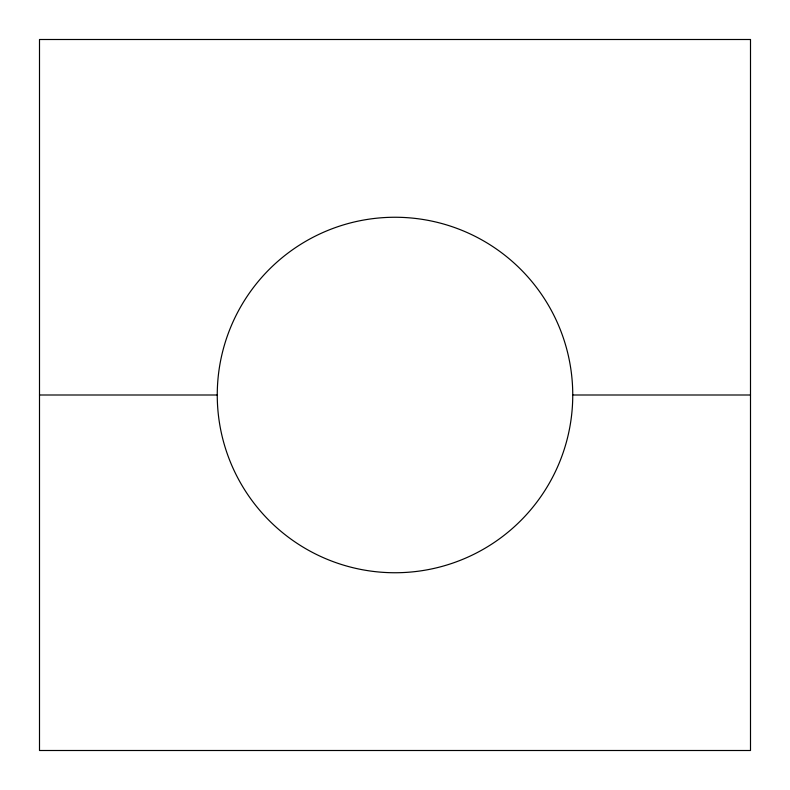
<?xml version="1.0" encoding="UTF-8"?>
<svg xmlns="http://www.w3.org/2000/svg" width="790" height="790" viewBox="0 0 790 790"><rect width="100%" height="100%" fill="white"/><g stroke="black" fill="none" stroke-linecap="round" stroke-linejoin="round"><path stroke-width="1.19" d="M39.5 395L217.25 395M572.75 395A177.75 177.75 0 0 0 306.125 241.069A177.75 177.75 0 0 0 306.125 548.932A177.75 177.75 0 0 0 572.75 395L750.5 395M750.5 39.5L39.5 39.5L39.5 750.5L750.5 750.5L750.5 39.5"/></g></svg>
